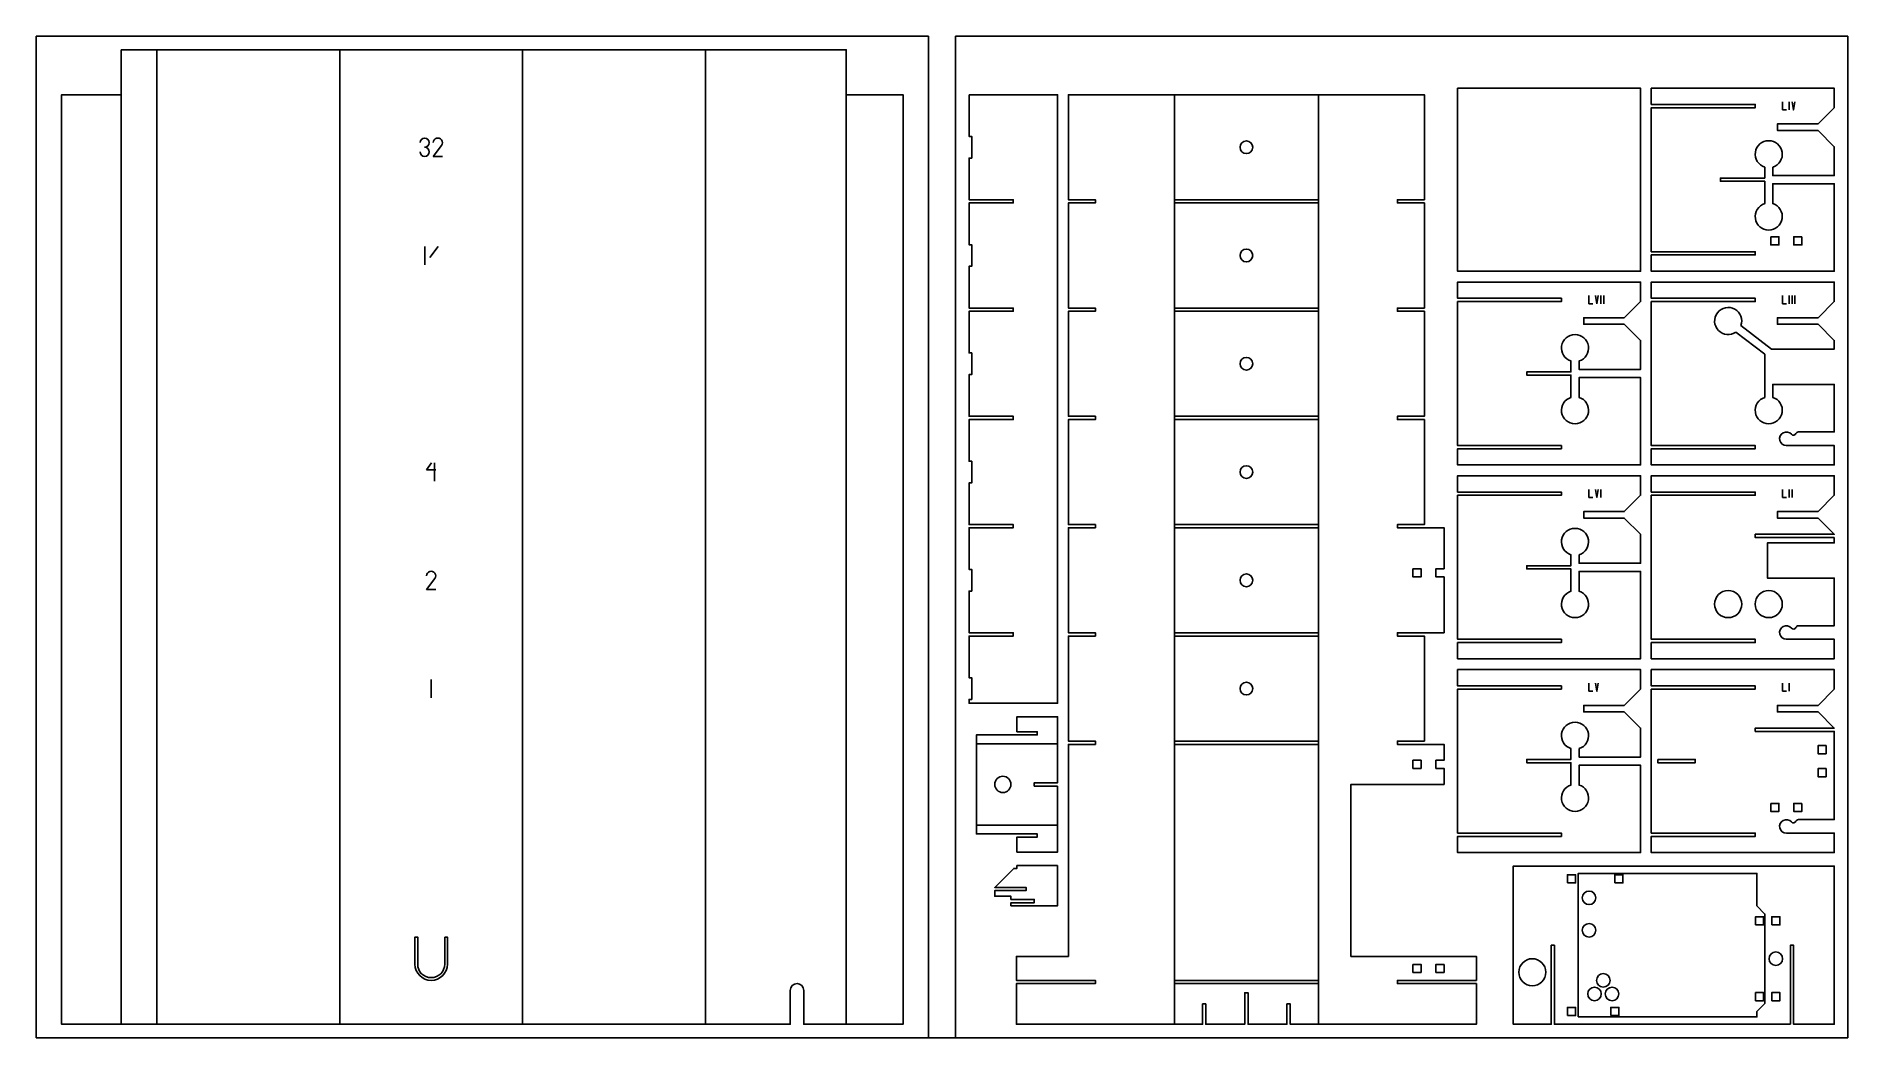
# Model space of a CAD drawing. Header units: millimetres. Extents: x 0 to 669, y 0 to 370.
import ezdxf

# ---------------------------------------------------------------- set-up
doc = ezdxf.new("R2010")
doc.units = ezdxf.units.MM
for name, color, linetype in [('M - TALL', 1, 'Continuous'), ('M - TALL EXTERIOR', 3, 'Continuous'), ('M-GRABAT', 5, 'Continuous')]:
    doc.layers.add(name, color=color, linetype=linetype)

msp = doc.modelspace()

# ---------------------------------------------------------------- linework, layer by layer
at = {"layer": 'M - TALL'}
for points in [[(31.37, 365), (299.37, 365), (299.37, 348.4), (320.37, 348.4), (320.37, 5), (283.67, 5), (283.67, 17.5, 1), (278.67, 17.5), (278.67, 5), (9.37, 5), (9.37, 348.4), (31.37, 348.4)], [(641.8, 321.63), (641.8, 318.5), (664.5, 318.5), (664.5, 329.2), (658.5, 335.2), (643.5, 335.2), (643.5, 337.6), (658.5, 337.6), (664.5, 343.6), (664.5, 350.8), (596.9, 350.8), (596.9, 344.8), (635.3, 344.8), (635.3, 343.6), (596.9, 343.6), (596.9, 290.4), (635.3, 290.4), (635.3, 289.2), (596.9, 289.2), (596.9, 283.2), (664.5, 283.2), (664.5, 315.5), (641.8, 315.5), (641.8, 308.17, -6.513131), (638.8, 308.17), (638.8, 316.4), (622.45, 316.4), (622.45, 317.6), (638.8, 317.6), (638.8, 321.63, -6.513131)], [(570.2, 250.03), (570.2, 246.9), (592.9, 246.9), (592.9, 257.6), (586.9, 263.6), (571.9, 263.6), (571.9, 266), (586.9, 266), (592.9, 272), (592.9, 279.2), (525.3, 279.2), (525.3, 273.2), (563.7, 273.2), (563.7, 272), (525.3, 272), (525.3, 218.8), (563.7, 218.8), (563.7, 217.6), (525.3, 217.6), (525.3, 211.6), (592.9, 211.6), (592.9, 243.9), (570.2, 243.9), (570.2, 236.57, -6.513131), (567.2, 236.57), (567.2, 244.8), (550.85, 244.8), (550.85, 246), (567.2, 246), (567.2, 250.03, -6.513131)], [(628.16, 260.7), (638.8, 252.51), (638.8, 236.57, 6.513131), (641.8, 236.57), (641.8, 241.4), (664.5, 241.4), (664.5, 223.8), (651.27, 223.8, 0.298217), (650.35, 223.2, -0.550547), (648.68, 222.94, 1.553447), (646.8, 218.8), (664.5, 218.8), (664.5, 211.6), (596.9, 211.6), (596.9, 217.6), (635.3, 217.6), (635.3, 218.8), (596.9, 218.8), (596.9, 272), (635.3, 272), (635.3, 273.2), (596.9, 273.2), (596.9, 279.2), (664.5, 279.2), (664.5, 272), (658.5, 266), (643.5, 266), (643.5, 263.6), (658.5, 263.6), (664.5, 257.6), (664.5, 254.4), (641.26, 254.4), (629.99, 263.08, 6.513131)], [(570.2, 178.43), (570.2, 175.3), (592.9, 175.3), (592.9, 186), (586.9, 192), (571.9, 192), (571.9, 194.4), (586.9, 194.4), (592.9, 200.4), (592.9, 207.6), (525.3, 207.6), (525.3, 201.6), (563.7, 201.6), (563.7, 200.4), (525.3, 200.4), (525.3, 147.2), (563.7, 147.2), (563.7, 146), (525.3, 146), (525.3, 140), (592.9, 140), (592.9, 172.3), (570.2, 172.3), (570.2, 164.97, -6.513131), (567.2, 164.97), (567.2, 173.2), (550.85, 173.2), (550.85, 174.4), (567.2, 174.4), (567.2, 178.43, -6.513131)], [(664.5, 184.8), (635.3, 184.8), (635.3, 186), (664.5, 186), (658.5, 192), (643.5, 192), (643.5, 194.4), (658.5, 194.4), (664.5, 200.4), (664.5, 207.6), (596.9, 207.6), (596.9, 201.6), (635.3, 201.6), (635.3, 200.4), (596.9, 200.4), (596.9, 147.2), (635.3, 147.2), (635.3, 146), (596.9, 146), (596.9, 140), (664.5, 140), (664.5, 147.2), (646.8, 147.2, -1.553447), (648.68, 151.34, 0.550547), (650.35, 151.6, -0.298217), (651.27, 152.2), (664.5, 152.2), (664.5, 169.8), (639.8, 169.8), (639.8, 182.8), (664.5, 182.8)], [(570.2, 106.83), (570.2, 103.7), (592.9, 103.7), (592.9, 114.4), (586.9, 120.4), (571.9, 120.4), (571.9, 122.8), (586.9, 122.8), (592.9, 128.8), (592.9, 136), (525.3, 136), (525.3, 130), (563.7, 130), (563.7, 128.8), (525.3, 128.8), (525.3, 75.6), (563.7, 75.6), (563.7, 74.4), (525.3, 74.4), (525.3, 68.4), (592.9, 68.4), (592.9, 100.7), (570.2, 100.7), (570.2, 93.37, -6.513131), (567.2, 93.37), (567.2, 101.6), (550.85, 101.6), (550.85, 102.8), (567.2, 102.8), (567.2, 106.83, -6.513131)], [(596.9, 128.8), (635.3, 128.8), (635.3, 130), (596.9, 130), (596.9, 136), (664.5, 136), (664.5, 128.8), (658.5, 122.8), (643.5, 122.8), (643.5, 120.4), (658.5, 120.4), (664.5, 114.4), (635.3, 114.4), (635.3, 113.2), (664.5, 113.2), (664.5, 80.6), (651.27, 80.6, 0.298217), (650.35, 80, -0.550547), (648.68, 79.74, 1.553447), (646.8, 75.6), (664.5, 75.6), (664.5, 68.4), (596.9, 68.4), (596.9, 74.4), (635.3, 74.4), (635.3, 75.6), (596.9, 75.6)], [(150.97, 37.21), (151.97, 37.21), (151.97, 27.21, -1), (139.97, 27.21), (139.97, 37.21), (140.97, 37.21), (140.97, 27.21, 1), (150.97, 27.21)]]:
    msp.add_lwpolyline(points, format="xyb", close=True, dxfattribs=at)
for points in [[(344.75, 348.4), (377.45, 348.4), (377.45, 123.6), (344.75, 123.6), (344.75, 125), (345.75, 125), (345.75, 133), (344.75, 133), (344.75, 148.4), (361.1, 148.4), (361.1, 149.6), (344.75, 149.6), (344.75, 165), (345.75, 165), (345.75, 173), (344.75, 173), (344.75, 188.4), (361.1, 188.4), (361.1, 189.6), (344.75, 189.6), (344.75, 205), (345.75, 205), (345.75, 213), (344.75, 213), (344.75, 228.4), (361.1, 228.4), (361.1, 229.6), (344.75, 229.6), (344.75, 245), (345.75, 245), (345.75, 253), (344.75, 253), (344.75, 268.4), (361.1, 268.4), (361.1, 269.6), (344.75, 269.6), (344.75, 285), (345.75, 285), (345.75, 293), (344.75, 293), (344.75, 308.4), (361.1, 308.4), (361.1, 309.6), (344.75, 309.6), (344.75, 325), (345.75, 325), (345.75, 333), (344.75, 333)], [(520.3, 173.25), (520.3, 188.4), (503.05, 188.4), (503.05, 189.6), (513.05, 189.6), (513.05, 228.4), (503.05, 228.4), (503.05, 229.6), (513.05, 229.6), (513.05, 268.4), (503.05, 268.4), (503.05, 269.6), (513.05, 269.6), (513.05, 308.4), (503.05, 308.4), (503.05, 309.6), (513.05, 309.6), (513.05, 348.4), (381.45, 348.4), (381.45, 309.6), (391.45, 309.6), (391.45, 308.4), (381.45, 308.4), (381.45, 269.6), (391.45, 269.6), (391.45, 268.4), (381.45, 268.4), (381.45, 229.6), (391.45, 229.6), (391.45, 228.4), (381.45, 228.4), (381.45, 189.6), (391.45, 189.6), (391.45, 188.4), (381.45, 188.4), (381.45, 149.6), (391.45, 149.6), (391.45, 148.4), (381.45, 148.4), (381.45, 109.6), (391.45, 109.6), (391.45, 108.4), (381.45, 108.4), (381.45, 30.02), (362.25, 30.02), (362.25, 21.2), (391.45, 21.2), (391.45, 20), (362.25, 20), (362.25, 5), (431.05, 5), (431.05, 12.5), (432.25, 12.5), (432.25, 5), (446.65, 5), (446.65, 16.61), (447.85, 16.61), (447.85, 5), (462.25, 5), (462.25, 12.5), (463.45, 12.5), (463.45, 5), (532.25, 5), (532.25, 20), (503.05, 20), (503.05, 21.2), (532.25, 21.2), (532.25, 30.02), (485.85, 30.02), (485.85, 93.6), (520.3, 93.6), (520.3, 99.5), (517.3, 99.5), (517.3, 102.5), (520.3, 102.5), (520.3, 108.4), (503.05, 108.4), (503.05, 109.6), (513.05, 109.6), (513.05, 148.4), (503.05, 148.4), (503.05, 149.6), (520.3, 149.6), (520.3, 170.25), (517.3, 170.25), (517.3, 173.25)], [(525.3, 350.8), (592.9, 350.8), (592.9, 283.2), (525.3, 283.2)], [(420.65, 309.6), (473.85, 309.6), (473.85, 308.4), (420.65, 308.4)], [(641.05, 295.9), (641.05, 292.9), (644.05, 292.9), (644.05, 295.9)], [(652.55, 295.9), (652.55, 292.9), (649.55, 292.9), (649.55, 295.9)], [(420.65, 269.6), (473.85, 269.6), (473.85, 268.4), (420.65, 268.4)], [(420.65, 229.6), (473.85, 229.6), (473.85, 228.4), (420.65, 228.4)], [(420.65, 189.6), (473.85, 189.6), (473.85, 188.4), (420.65, 188.4)], [(508.8, 173.25), (508.8, 170.25), (511.8, 170.25), (511.8, 173.25)], [(420.65, 149.6), (473.85, 149.6), (473.85, 148.4), (420.65, 148.4)], [(377.45, 93), (377.45, 68.6), (362.45, 68.6), (362.45, 74.13), (369.95, 74.13), (369.95, 75.33), (347.45, 75.33), (347.45, 111.87), (369.95, 111.87), (369.95, 113.07), (362.45, 113.07), (362.45, 118.6), (377.45, 118.6), (377.45, 94.2), (368.84, 94.2), (368.84, 93)], [(420.65, 109.6), (473.85, 109.6), (473.85, 108.4), (420.65, 108.4)], [(661.5, 107.95), (658.5, 107.95), (658.5, 104.95), (661.5, 104.95)], [(508.8, 102.5), (508.8, 99.5), (511.8, 99.5), (511.8, 102.5)], [(599.28, 102.8), (613.11, 102.8), (613.11, 101.6), (599.28, 101.6)], [(661.5, 96.45), (658.5, 96.45), (658.5, 99.45), (661.5, 99.45)], [(641.05, 86.6), (641.05, 83.6), (644.05, 83.6), (644.05, 86.6)], [(652.55, 86.6), (652.55, 83.6), (649.55, 83.6), (649.55, 86.6)], [(377.45, 63.6), (377.45, 48.75), (360.24, 48.75), (360.24, 49.9), (368.84, 49.9), (368.84, 51.1), (360.24, 51.1), (360.24, 52.25), (354.24, 52.25), (354.24, 54.37), (365.84, 54.37), (365.84, 55.57), (354.24, 55.57), (361.25, 62.58), (362.45, 62.58), (362.45, 63.6)], [(648.3, 5), (561.1, 5), (561.1, 34.2), (559.9, 34.2), (559.9, 5), (545.9, 5), (545.9, 63.4), (664.5, 63.4), (664.5, 5), (649.5, 5), (649.5, 34.2), (648.3, 34.2)], [(565.9, 57.2), (565.9, 60.2), (568.9, 60.2), (568.9, 57.2)], [(583.4, 57.2), (583.4, 60.2), (586.4, 60.2), (586.4, 57.2)], [(635.4, 41.7), (635.4, 44.7), (638.4, 44.7), (638.4, 41.7)], [(641.4, 41.7), (641.4, 44.7), (644.4, 44.7), (644.4, 41.7)], [(508.8, 27.11), (508.8, 24.11), (511.8, 24.11), (511.8, 27.11)], [(520.3, 27.11), (520.3, 24.11), (517.3, 24.11), (517.3, 27.11)], [(420.65, 21.2), (473.85, 21.2), (473.85, 20), (420.65, 20)], [(635.4, 13.7), (635.4, 16.7), (638.4, 16.7), (638.4, 13.7)], [(641.4, 13.7), (641.4, 16.7), (644.4, 16.7), (644.4, 13.7)], [(565.9, 8.2), (565.9, 11.2), (568.9, 11.2), (568.9, 8.2)], [(581.9, 8.2), (581.9, 11.2), (584.9, 11.2), (584.9, 8.2)]]:
    msp.add_lwpolyline(points, close=True, dxfattribs=at)
for centre, radius in [((447.25, 329), 2.35), ((447.25, 289), 2.35), ((447.25, 249), 2.35), ((447.25, 209), 2.35), ((447.25, 169), 2.35), ((625.3, 160.2), 5), ((640.3, 160.2), 5), ((447.25, 129), 2.35), ((357.24, 93.6), 3), ((573.9, 51.7), 2.5), ((573.9, 39.7), 2.5), ((552.9, 24.2), 5), ((642.9, 29.2), 2.5), ((579.15, 21.2), 2.5), ((575.9, 16.2), 2.5), ((582.4, 16.2), 2.5)]:
    msp.add_circle(centre, radius, dxfattribs=at)
at = {"layer": 'M - TALL EXTERIOR'}
msp.add_line((377.45, 113.6), (377.45, 116.87), dxfattribs=at)
for points in [[(669.5, 0), (0, 0), (0, 370), (329.75, 370), (329.75, 0)], [(339.75, 0), (339.75, 370), (669.5, 370), (669.5, 0)], [(347.45, 108.6), (347.45, 78.6)]]:
    msp.add_lwpolyline(points, dxfattribs=at)
at = {"layer": 'M-GRABAT'}
for p, q in [((44.57, 5), (44.57, 365)), ((112.17, 5), (112.17, 365)), ((179.77, 5), (179.77, 365)), ((247.37, 5), (247.37, 365)), ((31.37, 5), (31.37, 348.4)), ((299.37, 5), (299.37, 348.4)), ((420.65, 309.6), (420.65, 348.4)), ((473.85, 309.6), (473.85, 348.4)), ((645.4, 345.8), (645.4, 342.8)), ((645.4, 342.8), (646.9, 342.8)), ((647.9, 342.8), (647.9, 345.8)), ((146.72, 325.62), (149.76, 329.67)), ((146.72, 325.62), (150.1, 325.62)), ((420.65, 308.4), (420.65, 269.6)), ((473.85, 308.4), (473.85, 269.6)), ((143.58, 285.57), (143.58, 292.32)), ((148.51, 292.32), (145.43, 288.28)), ((420.65, 268.4), (420.65, 229.6)), ((473.85, 268.4), (473.85, 229.6)), ((573.8, 274.2), (573.8, 271.2)), ((573.8, 271.2), (575.3, 271.2)), ((576.3, 274.2), (576.8, 271.2)), ((576.8, 271.2), (577.3, 274.2)), ((578.3, 274.2), (578.3, 271.2)), ((579.3, 274.2), (579.3, 271.2)), ((645.4, 274.2), (645.4, 271.2)), ((645.4, 271.2), (646.9, 271.2)), ((647.9, 271.2), (647.9, 274.2)), ((648.9, 271.2), (648.9, 274.2)), ((649.9, 271.2), (649.9, 274.2)), ((420.65, 228.4), (420.65, 189.6)), ((473.85, 228.4), (473.85, 189.6)), ((146.14, 212.37), (144.29, 209.86)), ((144.29, 209.86), (147.66, 209.86)), ((147.18, 212.37), (147.18, 205.62)), ((573.8, 202.6), (573.8, 199.6)), ((578.3, 202.6), (578.3, 199.6)), ((645.4, 202.6), (645.4, 199.6)), ((647.9, 199.6), (647.9, 202.6)), ((648.9, 199.6), (648.9, 202.6)), ((573.8, 199.6), (575.3, 199.6)), ((645.4, 199.6), (646.9, 199.6)), ((420.65, 188.4), (420.65, 149.6)), ((473.85, 188.4), (473.85, 149.6)), ((420.65, 148.4), (420.65, 109.6)), ((473.85, 148.4), (473.85, 109.6)), ((145.97, 125.62), (145.97, 132.37)), ((573.8, 131), (573.8, 128)), ((573.8, 128), (575.3, 128)), ((645.4, 131), (645.4, 128)), ((645.4, 128), (646.9, 128)), ((647.9, 128), (647.9, 131)), ((347.45, 108.6), (377.45, 108.6)), ((420.65, 108.4), (420.65, 21.2)), ((473.85, 108.4), (473.85, 21.2)), ((377.45, 78.6), (347.45, 78.6)), ((420.65, 20), (420.65, 5)), ((473.85, 20), (473.85, 5))]:
    msp.add_line(p, q, dxfattribs=at)
for points in [[(648.9, 345.8), (649.4, 342.8), (649.9, 345.8)], [(576.3, 202.6), (576.8, 199.6), (577.3, 202.6)], [(576.3, 131), (576.8, 128), (577.3, 131)]]:
    msp.add_lwpolyline(points, dxfattribs=at)
msp.add_lwpolyline([(147.66, 165.62), (144.29, 165.62), (147.32, 169.67, 1.387426), (144.29, 170.69)], format="xyb", dxfattribs=at)
msp.add_lwpolyline([(569.9, 7.7), (635.9, 7.7), (635.9, 9.7), (638.9, 12.7), (638.9, 45.7), (635.9, 48.7), (635.9, 60.7), (569.9, 60.7)], close=True, dxfattribs=at)
for centre, start, end in [((143.54, 330.69), 270, 180), ((143.54, 327.31), 180, 90), ((148.41, 330.69), 323.1301, 180), ((146.77, 287.26), 90, 90), ((145.98, 250.69), 270, 270), ((145.98, 247.31), 90, 90)]:
    msp.add_arc(centre, 1.69, start, end, dxfattribs=at)

doc.saveas('drawing.dxf')
